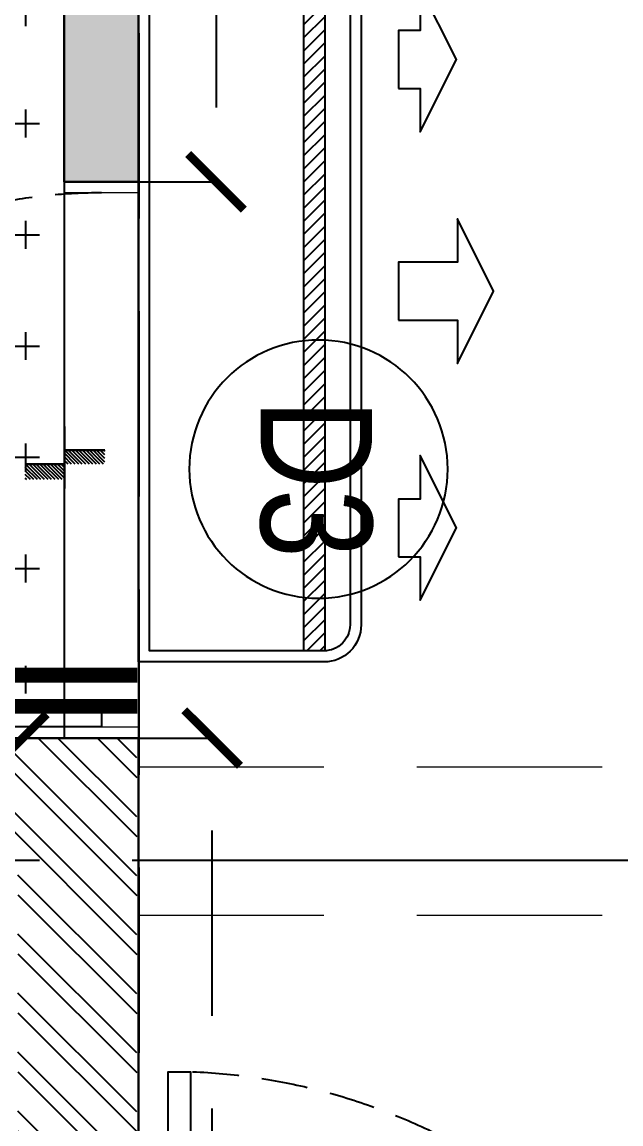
# Model space of a CAD drawing. Header units: millimetres. Extents: x -414464 to 1686, y -90036 to 108605.
# Drawn here: x -99648 to -98841, y -59385 to -57899 of the extents above; entities that cross this region are included whole.
import ezdxf
from ezdxf.enums import TextEntityAlignment as Align

# ---------------------------------------------------------------- set-up
doc = ezdxf.new("R2010")
doc.units = ezdxf.units.MM
doc.header["$LTSCALE"] = 1000
doc.header["$MEASUREMENT"] = 0
for name, pattern in [('$1$AUDIT_D_120904163729-0', [0]), ('$36$HIDDEN', [0.375, 0.25, -0.125]), ('2BHK-A - BACK$1$( Hidden )', [0.375, 0.25, -0.125]), ('2BHK-A - BACK$1$AUDIT_D_120904163729-0', [0]), ('2BHK-A - BACK$1$DASHED', [0.75, 0.5, -0.25]), ('2BHK-A - BACK$1$HIDDEN', [0.375, 0.25, -0.125]), ('2BHK-A - BACK$1$PHANTOM2', [1.25, 0.625, -0.125, 0.125, -0.125, 0.125, -0.125]), ('AUDIT_D_120904163729-0', [0]), ('T8(T9 IS SIMILAR) - DIMENSION & TEXTING$1$AUDIT_D_120904163729-0', [0]), ('T8(T9 IS SIMILAR) - DIMENSION & TEXTING$1$HIDDEN', [0.375, 0.25, -0.125]), ('T8(T9 IS SIMILAR) - DIMENSION & TEXTING$1$T8 - TYPICAL FLOOR CORE$0$( Hidden )', [0.375, 0.25, -0.125]), ('T8(T9 IS SIMILAR)$1$$0$HIDDEN', [0.375, 0.25, -0.125]), ('T8(T9 IS SIMILAR)$1$HIDDEN', [0.375, 0.25, -0.125]), ('T8_REFUGE COLUMNS$1$CENTER2', [1.125, 0.75, -0.125, 0.125, -0.125])]:
    doc.linetypes.add(name, pattern=pattern)
doc.layers.get('0').update_dxf_attribs({"linetype": 'AUDIT_D_120904163729-0'})
for name, color, linetype in [('$0$A-HATCH -160', 251, '$1$AUDIT_D_120904163729-0'), ('$21$A-DIMENSIONS', 2, '$36$HIDDEN'), ('2BHK-A - BACK$1$A-DOOR-FULL', 2, 'Continuous'), ('2BHK-A - BACK$1$A-HATCH -160', 251, '2BHK-A - BACK$1$AUDIT_D_120904163729-0'), ('2BHK-A - BACK$1$A-INDOOR UNIT', 30, 'Continuous'), ('2BHK-A - BACK$1$a-tile drop', 3, 'Continuous'), ('2BHK-A - BACK$1$A-TOI SUNK 50MM', 8, 'Continuous'), ('2BHK-A - BACK$1$APT PLANS-typ$0$TILEDROP', 3, 'Continuous'), ('a-rcc', 3, 'Continuous'), ('T8(T9 IS SIMILAR) - DIMENSION & TEXTING$1$A-DIMENSIONS', 2, 'T8(T9 IS SIMILAR) - DIMENSION & TEXTING$1$HIDDEN'), ('T8(T9 IS SIMILAR) - DIMENSION & TEXTING$1$A-PLUMBING', 7, 'T8(T9 IS SIMILAR) - DIMENSION & TEXTING$1$AUDIT_D_120904163729-0'), ('T8(T9 IS SIMILAR) - DIMENSION & TEXTING$1$a-window-no', 125, 'Continuous'), ('T8(T9 IS SIMILAR) - DIMENSION & TEXTING$1$U-TI-TEXT', 7, 'Continuous'), ('T8(T9 IS SIMILAR)$1$$6$a-beam 2', 50, 'Continuous'), ('T8(T9 IS SIMILAR)$1$S-BEAM', 20, 'T8(T9 IS SIMILAR)$1$$0$HIDDEN'), ('T8_REFUGE COLUMNS$1$A-CENTERLINE', 193, 'T8_REFUGE COLUMNS$1$CENTER2'), ('T8_TYPICAL COLUMNS$1$A-RCC COLS', 3, 'Continuous')]:
    doc.layers.add(name, color=color, linetype=linetype)
for name, color, linetype, lineweight in [('2BHK-A - BACK$1$A-AC DRAIN PIPE', 94, 'Continuous', 18), ('2BHK-A - BACK$1$A-AC PIPE', 151, 'Continuous', 20), ('2BHK-A - BACK$1$a-TOI-fixtures', 251, 'Continuous', 0), ('2BHK-A - BACK$1$A-WALL- 160', 6, 'Continuous', 30), ('T8(T9 IS SIMILAR)$1$D&W', 8, 'Continuous', 25), ('T8(T9 IS SIMILAR)$1$SCPL BEAM', 191, 'T8(T9 IS SIMILAR)$1$$0$HIDDEN', 13)]:
    doc.layers.add(name, color=color, linetype=linetype, lineweight=lineweight)
doc.styles.add('T8(T9 IS SIMILAR) - DIMENSION & TEXTING$1$LODHA STANDERD', font='sanss___.ttf')
doc.styles.add('T8(T9 IS SIMILAR) - DIMENSION & TEXTING$1$Romans 1', font='romans.shx', dxfattribs={"height": 100})
doc.dimstyles.new('T8(T9 IS SIMILAR) - DIMENSION & TEXTING$1$ALPINE S', dxfattribs={"dimscale": 0, "dimtxt": 100, "dimasz": 75, "dimexe": 0, "dimexo": 0, "dimgap": 75, "dimtad": 1, "dimdec": 0, "dimzin": 0, "dimdsep": 46, "dimtxsty": 'T8(T9 IS SIMILAR) - DIMENSION & TEXTING$1$Romans 1', "dimblk": 'T8(T9 IS SIMILAR) - DIMENSION & TEXTING$1$_ArchTick', "dimcen": 0.09, "dimclrd": 256, "dimclre": 256, "dimclrt": 7, "dimadec": 0, "dimazin": 0, "dimtfac": 1, "dimtdec": 0, "dimtofl": 0, "dimtmove": 1, "dimatfit": 0, "dimldrblk": 'T8(T9 IS SIMILAR) - DIMENSION & TEXTING$1$_Open90', "dimfxl": 1, "dimtolj": 1, "dimtzin": 0, "dimarcsym": 0})

# ---------------------------------------------------------------- blocks, each defined once
blk = doc.blocks.new('T8_REFUGE COLUMNS')
at = {"layer": 'T8_REFUGE COLUMNS$1$A-CENTERLINE'}
blk.add_line((1199257.1, -5728808.5), (1199257.1, -5698299.6), dxfattribs=at)
blk = doc.blocks.new('T8_TYPICAL COLUMNS')
at = {"layer": 'T8_TYPICAL COLUMNS$1$A-RCC COLS', "linetype": 'ByBlock'}
blk.add_blockref('T8_REFUGE COLUMNS', (0, 0), dxfattribs=at)
blk = doc.blocks.new('*U2933')
for points in [[(0, 0), (0, 820), (-30, 820), (-30, 0)], [(-860, 0), (-820, 0), (-820, -30), (-810, -30), (-810, -80), (-860, -80)], [(40, 0), (0, 0), (0, -30), (-10, -30), (-10, -80), (40, -80)]]:
    blk.add_lwpolyline(points, close=True)
at = {"color": 0, "linetype": 'ByBlock', "ltscale": 0.25}
blk.add_arc((1.2, -0.5), 821.2, 92.373, 179.9653, dxfattribs=at)
blk = doc.blocks.new('2BHK-A - BACK$1$TILE DROP -x')
at = {"layer": '2BHK-A - BACK$1$APT PLANS-typ$0$TILEDROP'}
h = blk.add_hatch(dxfattribs=at)
h.set_pattern_fill('ACET-2D-ANSI31', color=8, scale=27, angle=90, style=0)
h.set_pattern_definition([(135, (583590.9237, -2384968.1492), (-2.3864853865, -2.3864853865), [])])
h.paths.add_polyline_path([(-58303, -19205.9), (-58303, -19151.2), (-58284.2, -19151.2), (-58284.2, -19205.9)])
edge = h.paths.add_edge_path()
edge.add_line((-58303, -19258.5), (-58323.9, -19258.5))
edge.add_line((-58303, -19205.9), (-58303, -19258.5))
edge.add_line((-58323.7, -19205.9), (-58303, -19205.9))
edge.add_line((-58323.7, -19258.5), (-58323.7, -19205.9))
at = {"layer": '2BHK-A - BACK$1$APT PLANS-typ$0$TILEDROP', "color": 1}
blk.add_line((-58252, -19205.9), (-58336, -19205.9), dxfattribs=at)
at = {"layer": '2BHK-A - BACK$1$APT PLANS-typ$0$TILEDROP', "color": 20, "const_width": 3}
for points in [[(-58284.2, -19205.9), (-58284.2, -19151.2)], [(-58303, -19258.5), (-58303, -19205.9)], [(-58303, -19205.9), (-58284.2, -19205.9)]]:
    blk.add_lwpolyline(points, dxfattribs=at)
blk = doc.blocks.new('2BHK-A - BACK$1$1.5tr')
at = {"layer": '2BHK-A - BACK$1$A-INDOOR UNIT'}
h = blk.add_hatch(dxfattribs=at)
h.set_pattern_fill('ANSI31', color=3, scale=100, style=0)
h.paths.add_polyline_path([(222.8, 485), (251, 485), (251, -485), (222.8, -485)])
for points in [[(300, 450), (300, -450, -0.414214), (250, -500), (0, -500), (0, 500), (250, 500, -0.414214)], [(285, 450), (285, -450, -0.414214), (250, -485), (15, -485), (15, 485), (250, 485, -0.414214)]]:
    blk.add_lwpolyline(points, format="xyb", close=True, dxfattribs=at)
at = {"layer": '2BHK-A - BACK$1$A-INDOOR UNIT', "color": 3}
blk.add_lwpolyline([(222.8, 485), (251, 485), (251, -485), (222.8, -485)], close=True, dxfattribs=at)
at = {"layer": '2BHK-A - BACK$1$A-INDOOR UNIT', "color": 0, "ltscale": 300}
for points in [[(350.5, 273.3), (379.7, 273.3), (379.7, 214.8), (428.5, 312.3), (379.7, 409.8), (379.7, 351.3), (350.5, 351.3)], [(350.5, -39), (429.7, -39), (429.7, -97.5), (478.5, 0), (429.7, 97.5), (429.7, 39), (350.5, 39)], [(350.5, -358.3), (379.7, -358.3), (379.7, -416.8), (428.5, -319.3), (379.7, -221.8), (379.7, -280.3), (350.5, -280.3)]]:
    blk.add_lwpolyline(points, close=True, dxfattribs=at)
blk = doc.blocks.new('2BHK-A - BACK')
at = {"layer": '2BHK-A - BACK$1$A-HATCH -160', "linetype": 'ByBlock'}
h = blk.add_hatch(dxfattribs=at)
h.set_pattern_fill('ZIGZAG', color=256, scale=250)
h.set_pattern_definition([(9e-15, (-0.22, 0.45), (31.25, 31.25), [31.25, -31.25]), (90, (31.03, 0.45), (-31.25, 31.25), [31.25, -31.25])])
h.paths.add_polyline_path([(1196642.1, -5706299.9), (1198342.2, -5706299.9), (1198342.2, -5706399.9), (1196642.1, -5706399.9)])
h.paths.add_polyline_path([(1199382.6, -5705299.9), (1199382.6, -5705199.9), (1201592.2, -5705199.9), (1201592.2, -5705299.9), (1200442.1, -5705299.9), (1200442.1, -5705399.9), (1200342.1, -5705399.9), (1200342.1, -5705299.9)])
h.paths.add_polyline_path([(1200442.1, -5706399.9), (1201341.8, -5706399.9), (1201341.8, -5706299.9), (1200442.1, -5706299.9)])
h.paths.add_polyline_path([(1202091.8, -5706299.9), (1202691.8, -5706299.9), (1202691.8, -5706399.9), (1202091.8, -5706399.9)])
h.paths.add_polyline_path([(1204892.1, -5708749.5), (1204992.1, -5708749.5), (1204992.1, -5707999.9), (1204892.1, -5707999.9)])
h.paths.add_polyline_path([(1204892.1, -5709649.5), (1204992.1, -5709649.5), (1204992.1, -5710549.5), (1204892.1, -5710549.5)])
h.paths.add_polyline_path([(1200142, -5708600.5), (1200257, -5708600.5), (1200257.1, -5708700.5), (1200042, -5708700.5), (1200042, -5708099.9), (1200142, -5708099.9)])
h.paths.add_polyline_path([(1202792.1, -5701189.9), (1203427.1, -5701189.9), (1203427.1, -5701089.9), (1202792.1, -5701089.9)])
h = blk.add_hatch(dxfattribs=at)
h.set_pattern_fill('ANSI32', color=256, scale=150)
h.set_pattern_definition([(45, (-0.03, -2.55), (-39.77475644, 39.77475644), []), (45, (26.484, -2.55), (-39.77475644, 39.77475644), [])])
h.paths.add_polyline_path([(1200282, -5708099.9), (1200042, -5708099.6), (1200042, -5707939.6), (1200282, -5707939.6)])
h.paths.add_polyline_path([(1199092.1, -5706602.4), (1199092.1, -5706302.4), (1200442, -5706302.4), (1200442, -5706602.4), (1200282, -5706602.4), (1200282, -5706462.4), (1199252.1, -5706462.4), (1199252.1, -5706602.4)])
at = {"layer": '2BHK-A - BACK$1$A-TOI SUNK 50MM'}
h = blk.add_hatch(dxfattribs=at)
h.set_pattern_fill('CROSS', color=256, scale=300, style=0)
h.set_pattern_definition([(9e-15, (54492.616, 14881.46), (75, 75), [37.5, -112.5]), (90, (54511.366, 14862.71), (-75, 75), [37.5, -112.5])])
h.paths.add_polyline_path([(1196642.1, -5706399.9), (1199092.2, -5706399.9), (1199092.2, -5707849.9), (1196642.1, -5707849.9)])
h.paths.add_polyline_path([(1202691.8, -5706399.9), (1200442.1, -5706399.9), (1200442.1, -5707850.3), (1202692.3, -5707850.3)])
blk.add_lwpolyline([(1199077.2, -5706349.9), (1199077.2, -5707069.9), (1199044.9, -5707069.9), (1199044.9, -5706349.9)], close=True)
at = {"color": 0, "linetype": '2BHK-A - BACK$1$( Hidden )', "ltscale": 0.25}
blk.add_arc((1199078.2, -5706349.4), 721.1, 180.0347, 267.627, dxfattribs=at)
at = {"layer": '2BHK-A - BACK$1$A-AC DRAIN PIPE', "linetype": '2BHK-A - BACK$1$PHANTOM2', "ltscale": 0.1, "const_width": 20, "elevation": -1.2}
blk.add_lwpolyline([(1199319.3, -5707520.9), (1199007.4, -5707520.9), (1199007.4, -5706301.7)], dxfattribs=at)
at = {"layer": '2BHK-A - BACK$1$A-AC PIPE', "linetype": '2BHK-A - BACK$1$DASHED', "ltscale": 0.1, "const_width": 20, "elevation": -1.2}
blk.add_lwpolyline([(1199049.5, -5706301.7), (1199049.5, -5707473.2), (1199292.5, -5707473.2)], dxfattribs=at)
at = {"layer": '2BHK-A - BACK$1$A-TOI SUNK 50MM'}
for p, q in [((1198342.2, -5706299.9), (1199092.2, -5706299.9)), ((1198342.2, -5706399.9), (1199092.2, -5706399.9))]:
    blk.add_line(p, q, dxfattribs=at)
blk.add_lwpolyline([(1196642.1, -5706399.9), (1199092.2, -5706399.9), (1199092.2, -5707849.9), (1196642.1, -5707849.9)], close=True, dxfattribs=at)
at = {"layer": '2BHK-A - BACK$1$a-TOI-fixtures', "color": 1}
for p, q in [((1198342.2, -5706299.9), (1199092.2, -5706299.9)), ((1198342.2, -5706399.9), (1199092.2, -5706399.9))]:
    blk.add_line(p, q, dxfattribs=at)
for points in [[(1198342.2, -5706399.9), (1198342.2, -5706299.9), (1198357.2, -5706299.9), (1198357.2, -5706399.9)], [(1199077.2, -5706399.9), (1199077.2, -5706299.9), (1199092.2, -5706299.9), (1199092.2, -5706399.9)]]:
    blk.add_lwpolyline(points, close=True, dxfattribs=at)
at = {"layer": '2BHK-A - BACK$1$A-WALL- 160', "linetype": 'ByBlock'}
for p, q in [((1196642.1, -5706299.9), (1198342.2, -5706299.9)), ((1198342.2, -5706299.9), (1198342.2, -5706399.9)), ((1199092.2, -5706299.9), (1200442.1, -5706299.9)), ((1199092.2, -5706299.9), (1199092.2, -5706599.9)), ((1196642.1, -5706399.9), (1198342.2, -5706399.9))]:
    blk.add_line(p, q, dxfattribs=at)
at = {"layer": '2BHK-A - BACK$1$A-DOOR-FULL', "linetype": '2BHK-A - BACK$1$HIDDEN', "xscale": -1, "rotation": 90}
blk.add_blockref('*U2933', (1200362.1, -5706259.9), dxfattribs=at)
at = {"layer": '2BHK-A - BACK$1$A-INDOOR UNIT', "rotation": 90}
blk.add_blockref('2BHK-A - BACK$1$1.5tr', (1198489.6, -5706299.9), dxfattribs=at)
at = {"layer": '2BHK-A - BACK$1$a-tile drop', "xscale": -1, "rotation": 0.0003204097976848293}
blk.add_blockref('2BHK-A - BACK$1$TILE DROP -x', (1140419.8, -5687194.3), dxfattribs=at)
blk = doc.blocks.new('T8(T9 IS SIMILAR) - DIMENSION & TEXTING$1$WINDOW TAG')
at = {"layer": 'T8(T9 IS SIMILAR) - DIMENSION & TEXTING$1$a-window-no'}
blk.add_circle((0, 0), 174.1, dxfattribs=at)
at = {"layer": 'T8(T9 IS SIMILAR) - DIMENSION & TEXTING$1$a-window-no', "style": 'T8(T9 IS SIMILAR) - DIMENSION & TEXTING$1$LODHA STANDERD'}
blk.add_attdef('WINDOW', text='', height=150, dxfattribs=at).set_placement((11.3, 2.8), align=Align.MIDDLE_CENTER)
blk = doc.blocks.new('T8(T9 IS SIMILAR) - DIMENSION & TEXTING$1$_ArchTick')
at = {"color": 0, "linetype": 'ByBlock', "const_width": 0.15}
blk.add_lwpolyline([(-0.5, -0.5), (0.5, 0.5)], dxfattribs=at)
blk = doc.blocks.new('*D1564')
at = {"layer": 'T8(T9 IS SIMILAR) - DIMENSION & TEXTING$1$A-DIMENSIONS', "linetype": 'T8(T9 IS SIMILAR) - DIMENSION & TEXTING$1$HIDDEN', "lineweight": -2, "transparency": 16777216}
for p, q in [((1195742.1, -5706300.9), (1195742.1, -5706195.4)), ((1198342.3, -5706301.3), (1198342.3, -5706195.4))]:
    blk.add_line(p, q, dxfattribs=at)
at = {"layer": 'T8(T9 IS SIMILAR) - DIMENSION & TEXTING$1$A-DIMENSIONS', "lineweight": -2, "transparency": 16777216}
blk.add_line((1195742.1, -5706195.4), (1198342.3, -5706195.4), dxfattribs=at)
at = {"layer": 'T8(T9 IS SIMILAR) - DIMENSION & TEXTING$1$A-DIMENSIONS', "linetype": 'ByBlock', "lineweight": -2, "transparency": 16777216, "xscale": 75, "yscale": 75, "zscale": 75, "rotation": 180}
blk.add_blockref('T8(T9 IS SIMILAR) - DIMENSION & TEXTING$1$_ArchTick', (1195742.1, -5706195.4), dxfattribs=at)
at = {"layer": 'T8(T9 IS SIMILAR) - DIMENSION & TEXTING$1$A-DIMENSIONS', "linetype": 'ByBlock', "lineweight": -2, "transparency": 16777216, "xscale": 75, "yscale": 75, "zscale": 75}
blk.add_blockref('T8(T9 IS SIMILAR) - DIMENSION & TEXTING$1$_ArchTick', (1198342.3, -5706195.4), dxfattribs=at)
at = {"layer": 'T8(T9 IS SIMILAR) - DIMENSION & TEXTING$1$A-DIMENSIONS', "color": 7, "linetype": 'ByBlock', "transparency": 16777216, "insert": (1197042.2, -5706070.4), "char_height": 100, "attachment_point": 5, "style": 'T8(T9 IS SIMILAR) - DIMENSION & TEXTING$1$Romans 1'}
blk.add_mtext('\\A1;2600', dxfattribs=at)
blk = doc.blocks.new('T8(T9 IS SIMILAR) - DIMENSION & TEXTING$1$_Open90')
at = {"color": 0, "linetype": 'ByBlock', "lineweight": -2}
for p, q in [((-0.5, 0.5), (0, 0)), ((0, 0), (-1, 0)), ((0, 0), (-0.5, -0.5))]:
    blk.add_line(p, q, dxfattribs=at)
blk = doc.blocks.new('*D467')
at = {"layer": 'T8(T9 IS SIMILAR) - DIMENSION & TEXTING$1$U-TI-TEXT', "linetype": 'T8(T9 IS SIMILAR) - DIMENSION & TEXTING$1$T8 - TYPICAL FLOOR CORE$0$( Hidden )', "lineweight": -2, "transparency": 16777216}
for p, q in [((-8352.8, 7412.8), (-8354.8, 7412.8)), ((-8352.8, 5932.8), (-8354.8, 5932.8))]:
    blk.add_line(p, q, dxfattribs=at)
at = {"layer": 'T8(T9 IS SIMILAR) - DIMENSION & TEXTING$1$U-TI-TEXT', "lineweight": -2, "transparency": 16777216}
blk.add_line((-8354.8, 7412.8), (-8354.8, 5932.8), dxfattribs=at)
at = {"layer": 'T8(T9 IS SIMILAR) - DIMENSION & TEXTING$1$U-TI-TEXT', "linetype": 'ByBlock', "lineweight": -2, "transparency": 16777216, "xscale": 75, "yscale": 75, "zscale": 75}
for p, rotation in [((-8354.8, 7412.8), 90), ((-8354.8, 5932.8), 270)]:
    blk.add_blockref('T8(T9 IS SIMILAR) - DIMENSION & TEXTING$1$_ArchTick', p, dxfattribs=dict(at, rotation=rotation))
at = {"layer": 'T8(T9 IS SIMILAR) - DIMENSION & TEXTING$1$U-TI-TEXT', "color": 7, "linetype": 'ByBlock', "transparency": 16777216, "insert": (-8479.8, 6672.8), "char_height": 100, "attachment_point": 5, "rotation": 90, "style": 'T8(T9 IS SIMILAR) - DIMENSION & TEXTING$1$Romans 1', "bg_fill": 3, "box_fill_scale": 1.25, "bg_fill_color": 256, "bg_fill_true_color": 13158600, "bg_fill_transparency": 0}
blk.add_mtext('\\A1;1480', dxfattribs=at)
blk = doc.blocks.new('*D1341')
at = {"layer": 'T8(T9 IS SIMILAR) - DIMENSION & TEXTING$1$A-DIMENSIONS', "linetype": 'T8(T9 IS SIMILAR) - DIMENSION & TEXTING$1$HIDDEN', "lineweight": -2, "transparency": 16777216}
for p, q in [((1199092.2, -5706299.9), (1199092.2, -5706200.7)), ((1201341.8, -5706299.9), (1201341.8, -5706200.7))]:
    blk.add_line(p, q, dxfattribs=at)
at = {"layer": 'T8(T9 IS SIMILAR) - DIMENSION & TEXTING$1$A-DIMENSIONS', "lineweight": -2, "transparency": 16777216}
blk.add_line((1201341.8, -5706200.7), (1199092.2, -5706200.7), dxfattribs=at)
at = {"layer": 'T8(T9 IS SIMILAR) - DIMENSION & TEXTING$1$A-DIMENSIONS', "linetype": 'ByBlock', "lineweight": -2, "transparency": 16777216, "xscale": 75, "yscale": 75, "zscale": 75, "rotation": 180}
blk.add_blockref('T8(T9 IS SIMILAR) - DIMENSION & TEXTING$1$_ArchTick', (1199092.2, -5706200.7), dxfattribs=at)
at = {"layer": 'T8(T9 IS SIMILAR) - DIMENSION & TEXTING$1$A-DIMENSIONS', "linetype": 'ByBlock', "lineweight": -2, "transparency": 16777216, "xscale": 75, "yscale": 75, "zscale": 75}
blk.add_blockref('T8(T9 IS SIMILAR) - DIMENSION & TEXTING$1$_ArchTick', (1201341.8, -5706200.7), dxfattribs=at)
at = {"layer": 'T8(T9 IS SIMILAR) - DIMENSION & TEXTING$1$A-DIMENSIONS', "color": 7, "linetype": 'ByBlock', "transparency": 16777216, "insert": (1200217, -5706075.7), "char_height": 100, "attachment_point": 5, "style": 'T8(T9 IS SIMILAR) - DIMENSION & TEXTING$1$Romans 1'}
blk.add_mtext('\\A1;2250', dxfattribs=at)
blk = doc.blocks.new('T8(T9 IS SIMILAR) - DIMENSION & TEXTING$1$A$C77D62699')
at = {"layer": 'T8(T9 IS SIMILAR) - DIMENSION & TEXTING$1$U-TI-TEXT', "linetype": 'ByBlock'}
dim = blk.add_linear_dim(base=(-8354.8, 5932.8), p1=(-7679.9, 7412.8), p2=(-7679.9, 5932.8), angle=90, dimstyle='T8(T9 IS SIMILAR) - DIMENSION & TEXTING$1$ALPINE S', override={"dimscale": 1, "dimfxl": 2, "dimfxlon": 1, "dimtfill": 1, "dimarcsym": 1}, dxfattribs=at)
dim.commit()
dim.dimension.update_dxf_attribs({"geometry": '*D467', "text_midpoint": (-8479.8, 6672.8)})
blk = doc.blocks.new('T8(T9 IS SIMILAR) - DIMENSION & TEXTING')
at = {"layer": 'T8(T9 IS SIMILAR) - DIMENSION & TEXTING$1$A-PLUMBING', "linetype": 'ByBlock'}
blk.add_blockref('T8(T9 IS SIMILAR) - DIMENSION & TEXTING$1$A$C77D62699', (1207452.3, -5713874), dxfattribs=at)
at = {"layer": 'T8(T9 IS SIMILAR) - DIMENSION & TEXTING$1$a-window-no'}
ref = blk.add_blockref('T8(T9 IS SIMILAR) - DIMENSION & TEXTING$1$WINDOW TAG', (1198729.6, -5706057.4), dxfattribs=dict(at, xscale=-1, rotation=180))
ref.add_attrib('WINDOW', 'D3', dxfattribs={"height": 150, "style": 'T8(T9 IS SIMILAR) - DIMENSION & TEXTING$1$LODHA STANDERD', "width": 0.8}).set_placement((1198742.3, -5706060.2), align=Align.MIDDLE_CENTER)
at = {"layer": 'T8(T9 IS SIMILAR) - DIMENSION & TEXTING$1$A-DIMENSIONS', "linetype": 'ByBlock'}
for base, p1, p2, picture, middle in [((1198342.3, -5706195.4), (1195742.1, -5706300.9), (1198342.3, -5706301.3), '*D1564', (1197042.2, -5706070.4)), ((1199092.2, -5706200.7, 0.6), (1201341.8, -5706299.9), (1199092.2, -5706299.9), '*D1341', (1200217, -5706075.7, 0.6))]:
    dim = blk.add_linear_dim(base=base, p1=p1, p2=p2, dimstyle='T8(T9 IS SIMILAR) - DIMENSION & TEXTING$1$ALPINE S', override={"dimscale": 1, "dimfxl": 5, "dimarcsym": 1}, dxfattribs=at)
    dim.commit()
    dim.dimension.update_dxf_attribs({"geometry": picture, "text_midpoint": middle})
blk = doc.blocks.new('T8(T9 IS SIMILAR)')
at = {"layer": 'T8(T9 IS SIMILAR)$1$D&W', "linetype": 'ByBlock'}
for name in ['T8_TYPICAL COLUMNS', '2BHK-A - BACK']:
    blk.add_blockref(name, (0, 0), dxfattribs=at)
at = {"layer": 'T8(T9 IS SIMILAR)$1$$6$a-beam 2', "linetype": 'ByBlock'}
blk.add_blockref('T8(T9 IS SIMILAR) - DIMENSION & TEXTING', (0, 0), dxfattribs=at)
at = {"layer": 'T8(T9 IS SIMILAR)$1$S-BEAM'}
blk.add_line((1196641.7, -5706299.4), (1202691.2, -5706299.4), dxfattribs=at)
at = {"layer": 'T8(T9 IS SIMILAR)$1$SCPL BEAM', "linetype": 'T8(T9 IS SIMILAR)$1$HIDDEN'}
for p, q in [((1199131.7, -5705300, -0.1), (1199131.7, -5706299.7, -0.1)), ((1199331.7, -5705300, -0.1), (1199331.7, -5706299.7, -0.1))]:
    blk.add_line(p, q, dxfattribs=at)
blk = doc.blocks.new('A$C48506478')
at = {"layer": '$21$A-DIMENSIONS', "linetype": 'ByBlock'}
blk.add_blockref('T8(T9 IS SIMILAR)', (-1195542.6, 5727884.6), dxfattribs=at)
at = {"layer": '$0$A-HATCH -160', "linetype": 'ByBlock'}
blk.add_blockref('T8(T9 IS SIMILAR) - DIMENSION & TEXTING', (-1195542.6, 5727884.6), dxfattribs=at)

msp = doc.modelspace()

# ---------------------------------------------------------------- block references
at = {"layer": 'a-rcc', "linetype": 'ByBlock', "rotation": 270}
msp.add_blockref('A$C48506478', (-121076, -55315.3, 0), dxfattribs=at)

doc.saveas('drawing.dxf')
